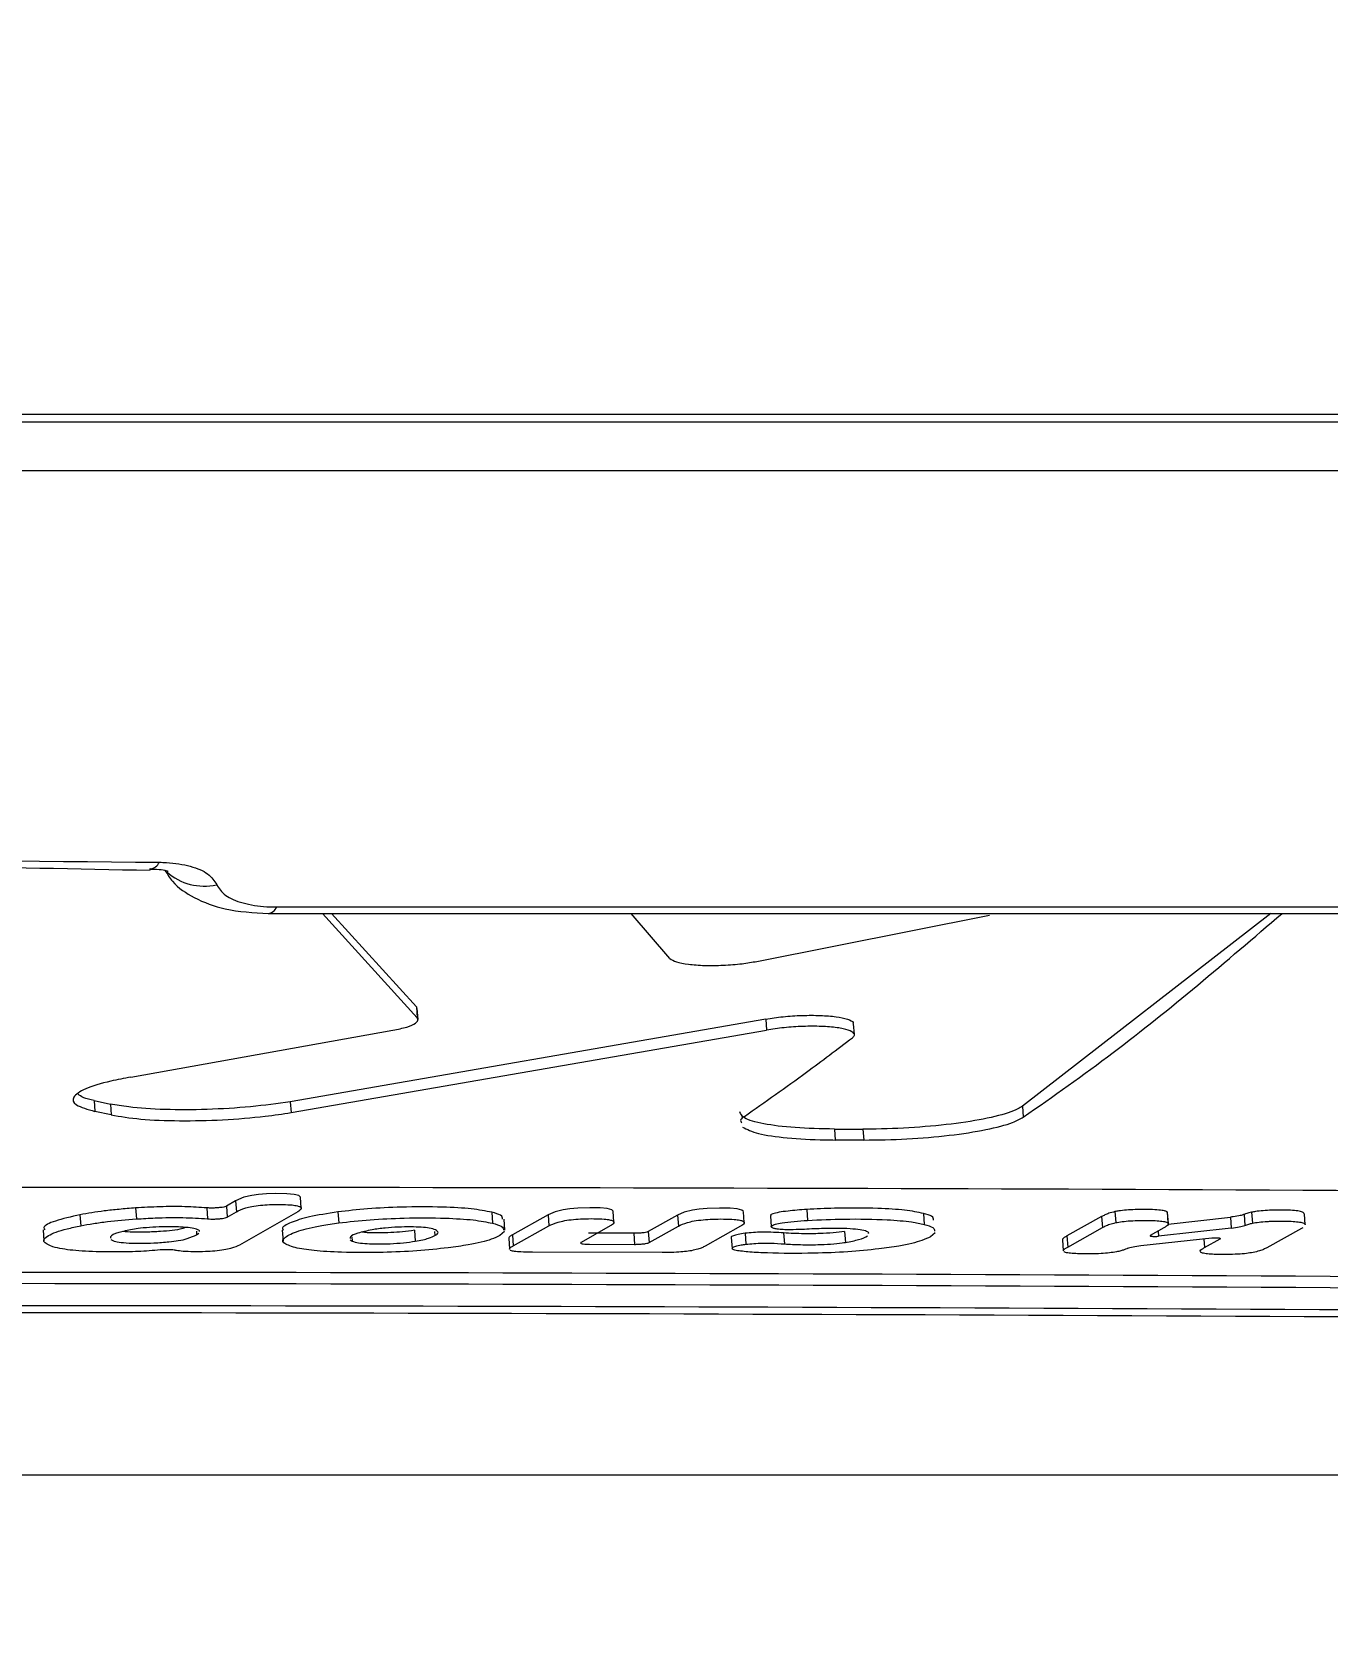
# Model space of a CAD drawing. Header units: millimetres. Extents: x -7735 to 7893, y -6545 to 6034.
# Drawn here: x 4761.28 to 4784.2, y -118.87 to -90.34 of the extents above; entities that cross this region are included whole.
import ezdxf

# ---------------------------------------------------------------- set-up
doc = ezdxf.new("R2010")
doc.units = ezdxf.units.MM
for name, color, linetype in [('DIKOM_ОБЪЕКТ', 7, 'Continuous'), ('DIKOM_РАЗМЕР_ЗОНА', 7, 'Continuous'), ('DIKOM_РАЗМЕР_ОБЪЕКТА', 7, 'Continuous')]:
    doc.layers.add(name, color=color, linetype=linetype)
doc.styles.add('style1', font='arial.ttf', dxfattribs={"width": 0.8})
doc.dimstyles.new('1-50', dxfattribs={"dimtxt": 300, "dimasz": 200, "dimexe": 100, "dimexo": 0, "dimgap": 100, "dimtad": 1, "dimtxsty": 'style1', "dimcen": 200, "dimclrd": 7, "dimclre": 7, "dimclrt": 7, "dimadec": 1, "dimazin": 2, "dimtfac": 1, "dimtmove": 0, "dimatfit": 2, "dimfxl": 0, "dimlwd": 25, "dimlwe": 18, "dimarcsym": 0})

# ---------------------------------------------------------------- blocks, each defined once
blk = doc.blocks.new('*D0')
at = {"layer": 'Defpoints', "color": 0, "transparency": 16777216}
for p in [(5893.216, 882.098), (-4595.736, 266.125), (5893.216, -5840.173)]:
    blk.add_point(p, dxfattribs=at)
at = {"layer": 'DIKOM_РАЗМЕР_ОБЪЕКТА', "color": 7, "lineweight": 18, "transparency": 16777216}
for p, q in [((5893.216, 882.098), (5893.216, -5940.173)), ((-4595.736, 266.125), (-4595.736, -5940.173))]:
    blk.add_line(p, q, dxfattribs=at)
at = {"layer": 'DIKOM_РАЗМЕР_ОБЪЕКТА', "color": 7, "lineweight": 25, "transparency": 16777216}
blk.add_line((-4395.736, -5840.173), (5693.216, -5840.173), dxfattribs=at)
at = {"layer": 'DIKOM_РАЗМЕР_ОБЪЕКТА', "color": 7, "transparency": 16777216}
for points in [[(-4395.736, -5806.84), (-4395.736, -5873.507), (-4595.736, -5840.173)], [(5693.216, -5806.84), (5693.216, -5873.507), (5893.216, -5840.173)]]:
    blk.add_solid(points, dxfattribs=at)
at = {"layer": 'DIKOM_РАЗМЕР_ОБЪЕКТА', "color": 7, "transparency": 16777216, "insert": (648.74, -5587.002), "char_height": 300, "attachment_point": 5, "style": 'style1'}
blk.add_mtext('10450', dxfattribs=at)
blk = doc.blocks.new('*D3')
at = {"layer": 'Defpoints', "color": 0, "transparency": 16777216}
for p in [(-6112.558, 266.125), (7893.216, 266.125), (7893.216, -6445.106)]:
    blk.add_point(p, dxfattribs=at)
at = {"layer": 'DIKOM_РАЗМЕР_ЗОНА', "color": 7, "lineweight": 18, "transparency": 16777216}
for p, q in [((-6112.558, 266.125), (-6112.558, -6545.106)), ((7893.216, 266.125), (7893.216, -6545.106))]:
    blk.add_line(p, q, dxfattribs=at)
at = {"layer": 'DIKOM_РАЗМЕР_ЗОНА', "color": 7, "lineweight": 25, "transparency": 16777216}
blk.add_line((-5912.558, -6445.106), (7693.216, -6445.106), dxfattribs=at)
at = {"layer": 'DIKOM_РАЗМЕР_ЗОНА', "color": 7, "transparency": 16777216}
for points in [[(-5912.558, -6411.773), (-5912.558, -6478.44), (-6112.558, -6445.106)], [(7693.216, -6411.773), (7693.216, -6478.44), (7893.216, -6445.106)]]:
    blk.add_solid(points, dxfattribs=at)
at = {"layer": 'DIKOM_РАЗМЕР_ЗОНА', "color": 7, "transparency": 16777216, "insert": (890.329, -6191.832), "char_height": 300, "attachment_point": 5, "style": 'style1'}
blk.add_mtext('13950', dxfattribs=at)

msp = doc.modelspace()

# ---------------------------------------------------------------- linework, layer by layer
at = {"layer": 'DIKOM_ОБЪЕКТ', "color": 7, "linetype": 'Continuous', "lineweight": 15}
for p, q in [((4659.227, -97.238), (4936.9, -97.238)), ((4659.485, -97.103), (4936.9, -97.103)), ((4936.899, -98.106), (4658.591, -98.106)), ((4763.364, -105.151), (4763.354, -105.151)), ((4765.602, -105.826), (4830.742, -105.826)), ((4765.452, -105.941), (4830.644, -105.941)), ((4768.086, -107.787), (4766.412, -105.941)), ((4766.573, -105.941), (4768.073, -107.594)), ((4772.561, -106.737), (4771.873, -105.941)), ((4774.098, -106.789), (4778.213, -105.969)), ((4783.192, -105.941), (4778.798, -109.354)), ((4774.257, -107.812), (4765.843, -109.273)), ((4768.073, -107.594), (4768.086, -107.787)), ((4768.103, -107.819), (4768.089, -107.626)), ((4774.257, -107.812), (4774.271, -108.005)), ((4763.023, -108.837), (4767.658, -108.009)), ((4765.857, -109.467), (4774.271, -108.005)), ((4775.824, -108.086), (4775.81, -107.893)), ((4762.37, -109.251), (4762.658, -109.314)), ((4762.37, -109.251), (4762.383, -109.445)), ((4762.671, -109.507), (4762.383, -109.445)), ((4762.658, -109.314), (4762.671, -109.507)), ((4765.843, -109.273), (4765.857, -109.467)), ((4778.798, -109.354), (4778.812, -109.548)), ((4775.473, -109.757), (4775.975, -109.758)), ((4775.473, -109.757), (4775.487, -109.951)), ((4775.975, -109.758), (4775.989, -109.952)), ((4775.989, -109.952), (4775.487, -109.951)), ((4766.036, -111.159), (4766.022, -110.965)), ((4763.103, -111.154), (4763.118, -111.349)), ((4764.367, -111.152), (4764.38, -111.346)), ((4764.875, -111.027), (4764.711, -111.123)), ((4764.711, -111.123), (4764.725, -111.318)), ((4764.725, -111.318), (4764.889, -111.222)), ((4764.875, -111.027), (4764.889, -111.222)), ((4765.973, -111.225), (4764.946, -111.81)), ((4766.685, -111.225), (4766.7, -111.419)), ((4769.407, -111.23), (4769.421, -111.424)), ((4771.57, -111.408), (4771.556, -111.213)), ((4773.874, -111.414), (4773.86, -111.22)), ((4774.982, -111.18), (4774.996, -111.374)), ((4780.435, -111.219), (4780.448, -111.413)), ((4781.361, -111.237), (4781.359, -111.223)), ((4781.359, -111.223), (4781.373, -111.417)), ((4781.381, -111.431), (4781.367, -111.237)), ((4782.854, -111.23), (4782.868, -111.424)), ((4762.121, -111.275), (4762.135, -111.469)), ((4769.639, -111.545), (4769.625, -111.35)), ((4770.403, -111.277), (4769.775, -111.629)), ((4769.789, -111.823), (4770.417, -111.471)), ((4770.403, -111.277), (4770.417, -111.471)), ((4771.505, -111.473), (4770.987, -111.765)), ((4772.696, -111.281), (4772.177, -111.573)), ((4772.191, -111.767), (4772.709, -111.476)), ((4772.696, -111.281), (4772.709, -111.476)), ((4773.81, -111.479), (4773.182, -111.831)), ((4774.339, -111.293), (4774.353, -111.488)), ((4777.047, -111.251), (4777.061, -111.445)), ((4780.199, -111.306), (4779.585, -111.65)), ((4779.599, -111.845), (4780.214, -111.501)), ((4780.199, -111.306), (4780.214, -111.501)), ((4781.301, -111.506), (4781.061, -111.642)), ((4782.493, -111.511), (4781.204, -111.655)), ((4781.373, -111.417), (4781.375, -111.432)), ((4781.376, -111.439), (4782.479, -111.316)), ((4782.479, -111.316), (4782.493, -111.511)), ((4782.721, -111.269), (4782.734, -111.463)), ((4783.738, -111.516), (4783.123, -111.86)), ((4783.76, -111.503), (4783.738, -111.516)), ((4783.801, -111.452), (4783.787, -111.258)), ((4761.467, -111.544), (4761.481, -111.737)), ((4762.669, -111.714), (4762.705, -111.732)), ((4764.181, -111.562), (4764.185, -111.627)), ((4764.185, -111.627), (4764.225, -111.598)), ((4765.7, -111.545), (4765.714, -111.74)), ((4766.9, -111.719), (4766.939, -111.742)), ((4766.933, -111.664), (4766.939, -111.742)), ((4768.04, -111.549), (4768.054, -111.743)), ((4768.397, -111.571), (4768.402, -111.644)), ((4769.633, -111.572), (4769.549, -111.644)), ((4769.707, -111.691), (4769.721, -111.886)), ((4769.775, -111.629), (4769.789, -111.823)), ((4771.919, -111.603), (4771.12, -111.602)), ((4771.134, -111.796), (4771.933, -111.798)), ((4771.919, -111.603), (4771.933, -111.798)), ((4772.177, -111.573), (4772.191, -111.767)), ((4773.646, -111.677), (4773.66, -111.871)), ((4773.891, -111.602), (4773.905, -111.797)), ((4774.572, -111.596), (4774.586, -111.791)), ((4775.651, -111.568), (4775.665, -111.763)), ((4777.255, -111.595), (4777.171, -111.664)), ((4779.505, -111.721), (4779.519, -111.915)), ((4779.585, -111.65), (4779.599, -111.845)), ((4782.147, -111.69), (4780.895, -111.827)), ((4781.198, -111.564), (4781.204, -111.655)), ((4782.01, -111.705), (4782.021, -111.855)), ((4782.021, -111.855), (4782.297, -111.703)), ((4782.296, -111.697), (4782.297, -111.703)), ((4772.42, -111.943), (4770.128, -111.938)), ((4660.843, -115.875), (4898.889, -115.875))]:
    msp.add_line(p, q, dxfattribs=at)
at = {"layer": 'DIKOM_ОБЪЕКТ', "color": 7, "linetype": 'Continuous', "lineweight": 15, "flags": 128}
for points in [[(4766.021, -110.965), (4766.022, -110.964), (4765.996, -110.936), (4765.91, -110.913), (4765.784, -110.902), (4765.589, -110.898), (4765.419, -110.903), (4765.281, -110.915), (4765.162, -110.932), (4765.022, -110.965), (4764.875, -111.027), (4764.875, -111.027)], [(4771.555, -111.214), (4771.556, -111.213), (4771.531, -111.186), (4771.449, -111.164), (4771.326, -111.153), (4771.14, -111.149), (4770.932, -111.156), (4770.791, -111.168), (4770.673, -111.186), (4770.527, -111.223), (4770.403, -111.277), (4770.403, -111.277)], [(4773.859, -111.22), (4773.86, -111.219), (4773.835, -111.192), (4773.751, -111.17), (4773.626, -111.158), (4773.435, -111.155), (4773.221, -111.161), (4773.079, -111.174), (4772.961, -111.193), (4772.814, -111.23), (4772.696, -111.281), (4772.696, -111.281)]]:
    msp.add_lwpolyline(points, dxfattribs=at)
at = {"layer": 'DIKOM_ОБЪЕКТ', "color": 7, "linetype": 'Continuous', "lineweight": 15}
for centre, radius, start, end in [((4763.336, -104.942), 0.211, 277.6433, 333.8931), ((4764.316, -104.469), 0.988, 228.1501, 283.065), ((4765.428, -105.754), 0.188, 277.5812, 337.5353)]:
    msp.add_arc(centre, radius, start, end, dxfattribs=at)
for points, knots in [([(4659.485, 629.354), (4661.513, 627.016), (4667.017, 620.672), (4675.714, 609.372), (4685.449, 595.203), (4694.771, 579.964), (4703.645, 563.748), (4712.027, 546.623), (4719.886, 528.637), (4727.198, 509.801), (4733.963, 490.165), (4740.163, 469.796), (4745.772, 448.79), (4750.761, 427.245), (4755.111, 405.221), (4758.8, 382.748), (4761.836, 359.872), (4764.214, 336.666), (4765.926, 313.24), (4766.961, 289.702), (4767.311, 266.125), (4766.961, 242.548), (4765.926, 219.01), (4764.214, 195.584), (4761.836, 172.378), (4758.8, 149.501), (4755.111, 127.028), (4750.761, 105.005), (4745.772, 83.46), (4740.163, 62.454), (4733.962, 42.085), (4727.198, 22.448), (4720.225, 4.494), (4713.136, -11.884), (4706.016, -26.803), (4698.516, -41.064), (4690.67, -54.605), (4682.551, -67.311), (4674.179, -79.147), (4666.49, -89.03), (4661.513, -94.766), (4659.485, -97.103)], [0, 0, 0, 0, 0.015653, 0.042491, 0.069412, 0.096377, 0.123342, 0.150264, 0.177101, 0.203938, 0.23086, 0.257824, 0.284789, 0.311711, 0.338548, 0.365385, 0.392306, 0.419271, 0.446235, 0.473156, 0.499993, 0.52683, 0.553752, 0.580716, 0.607681, 0.634603, 0.66144, 0.688277, 0.715198, 0.742163, 0.769127, 0.796049, 0.822886, 0.845964, 0.869165, 0.892393, 0.915621, 0.938822, 0.961584, 0.984347, 1, 1, 1, 1]), ([(4597.642, -143.228), (4598.201, -142.99), (4600.698, -141.925), (4605.095, -139.724), (4610.827, -136.619), (4616.511, -133.188), (4622.145, -129.462), (4627.723, -125.436), (4633.242, -121.116), (4638.698, -116.503), (4644.086, -111.602), (4649.402, -106.417), (4654.642, -100.951), (4659.803, -95.208), (4664.879, -89.194), (4669.868, -82.911), (4674.766, -76.367), (4679.569, -69.565), (4684.273, -62.51), (4688.874, -55.208), (4693.371, -47.665), (4697.758, -39.885), (4702.033, -31.876), (4706.193, -23.643), (4710.235, -15.192), (4714.155, -6.529), (4717.951, 2.338), (4721.619, 11.403), (4725.158, 20.66), (4728.564, 30.101), (4731.835, 39.719), (4734.969, 49.507), (4737.963, 59.458), (4740.815, 69.564), (4743.523, 79.818), (4746.084, 90.212), (4748.498, 100.738), (4750.762, 111.388), (4752.874, 122.154), (4754.833, 133.029), (4756.638, 144.003), (4758.287, 155.069), (4759.779, 166.218), (4761.112, 177.443), (4762.286, 188.734), (4763.3, 200.083), (4764.154, 211.482), (4764.845, 222.922), (4765.375, 234.394), (4765.741, 245.89), (4765.93, 256.137), (4765.956, 262.55), (4765.966, 265.124)], [0, 0, 0, 0, 0.005877, 0.026267, 0.046664, 0.067067, 0.087475, 0.107888, 0.128305, 0.148726, 0.16915, 0.189577, 0.210006, 0.230437, 0.25087, 0.271303, 0.291737, 0.312171, 0.332606, 0.35304, 0.373475, 0.393909, 0.414343, 0.434776, 0.455209, 0.475641, 0.496073, 0.516504, 0.536935, 0.557365, 0.577794, 0.598223, 0.618652, 0.63908, 0.659507, 0.679934, 0.700361, 0.720787, 0.741213, 0.761639, 0.782064, 0.802489, 0.822914, 0.843338, 0.863763, 0.884187, 0.904611, 0.925035, 0.945458, 0.965882, 0.986306, 1, 1, 1, 1]), ([(4727.071, -105.008), (4727.691, -105), (4730.795, -104.959), (4742.92, -104.842), (4754.47, -104.95), (4763.525, -105.035)], [0, 0, 0, 0, 0.051225, 0.256129, 1, 1, 1, 1]), ([(4726.91, -105.154), (4731.587, -105.096), (4742.411, -104.962), (4754.57, -104.997), (4762.061, -105.15), (4763.363, -105.176)], [0, 0, 0, 0, 0.385976, 0.893255, 1, 1, 1, 1]), ([(4763.353, -105.154), (4763.396, -105.154), (4763.506, -105.155), (4763.624, -105.176), (4763.688, -105.196), (4763.684, -105.194), (4763.682, -105.194)], [0, 0, 0, 0, 0.222879, 0.566972, 0.862996, 1, 1, 1, 1]), ([(4763.525, -105.035), (4763.567, -105.036), (4763.767, -105.042), (4764.087, -105.094), (4764.412, -105.229), (4764.497, -105.364), (4764.54, -105.431)], [0, 0, 0, 0, 0.081135, 0.390913, 0.695177, 1, 1, 1, 1]), ([(4763.625, -105.178), (4763.667, -105.246), (4763.796, -105.452), (4764.168, -105.691), (4764.717, -105.901), (4765.191, -105.925), (4765.452, -105.939)], [0, 0, 0, 0, 0.114595, 0.352037, 0.643322, 1, 1, 1, 1]), ([(4764.54, -105.431), (4764.582, -105.498), (4764.667, -105.632), (4764.991, -105.766), (4765.326, -105.821), (4765.543, -105.825), (4765.602, -105.826)], [0, 0, 0, 0, 0.2953801, 0.5903084, 0.8900134, 1, 1, 1, 1]), ([(4778.812, -109.548), (4779.343, -109.175), (4780.877, -108.098), (4782.398, -106.793), (4783.392, -105.941)], [0, 0, 0, 0, 0.346324, 1, 1, 1, 1]), ([(4772.561, -106.737), (4772.592, -106.759), (4772.654, -106.801), (4772.878, -106.843), (4773.168, -106.865), (4773.502, -106.861), (4773.829, -106.835), (4774.013, -106.804), (4774.098, -106.789)], [0, 0, 0, 0, 0.170306, 0.340975, 0.511443, 0.68168, 0.852079, 1, 1, 1, 1]), ([(4767.658, -108.009), (4767.746, -107.99), (4767.92, -107.953), (4768.073, -107.884), (4768.115, -107.827), (4768.093, -107.797), (4768.086, -107.787)], [0, 0, 0, 0, 0.2897419, 0.5799389, 0.8702478, 1, 1, 1, 1]), ([(4774.257, -107.812), (4774.356, -107.796), (4774.555, -107.765), (4774.899, -107.743), (4775.229, -107.743), (4775.514, -107.766), (4775.713, -107.81), (4775.811, -107.855), (4775.8, -107.885), (4775.797, -107.894)], [0, 0, 0, 0, 0.1570347, 0.3143001, 0.4713498, 0.6283173, 0.7853682, 0.9425139, 1, 1, 1, 1]), ([(4775.789, -108.142), (4775.804, -108.127), (4775.841, -108.089), (4775.797, -108.032), (4775.644, -107.98), (4775.397, -107.946), (4775.086, -107.934), (4774.746, -107.945), (4774.466, -107.973), (4774.321, -107.997), (4774.271, -108.005)], [0, 0, 0, 0, 0.093952, 0.233373, 0.372686, 0.511803, 0.650749, 0.789446, 0.928266, 1, 1, 1, 1]), ([(4773.877, -109.533), (4774.244, -109.276), (4774.882, -108.829), (4775.518, -108.347), (4775.789, -108.142)], [0, 0, 0, 0, 0.5741715, 1, 1, 1, 1]), ([(4763.023, -108.837), (4762.901, -108.86), (4762.572, -108.923), (4762.184, -109.046), (4761.971, -109.193), (4762.007, -109.336), (4762.256, -109.408), (4762.383, -109.445)], [0, 0, 0, 0, 0.127942, 0.342732, 0.557798, 0.773193, 1, 1, 1, 1]), ([(4762.37, -109.251), (4762.301, -109.236), (4762.163, -109.204), (4762.114, -109.161), (4762.089, -109.139)], [0, 0, 0, 0, 0.493367, 1, 1, 1, 1]), ([(4765.843, -109.273), (4765.615, -109.305), (4765.157, -109.37), (4764.365, -109.417), (4763.61, -109.419), (4763.022, -109.38), (4762.762, -109.332), (4762.658, -109.314)], [0, 0, 0, 0, 0.214485, 0.429166, 0.64326, 0.857153, 1, 1, 1, 1]), ([(4762.671, -109.507), (4762.835, -109.535), (4763.162, -109.589), (4763.872, -109.617), (4764.643, -109.6), (4765.335, -109.544), (4765.708, -109.489), (4765.857, -109.467)], [0, 0, 0, 0, 0.2142192, 0.4285293, 0.6426073, 0.8564083, 1, 1, 1, 1]), ([(4775.473, -109.757), (4775.231, -109.752), (4774.747, -109.741), (4774.194, -109.67), (4773.842, -109.572), (4773.813, -109.49), (4773.799, -109.453)], [0, 0, 0, 0, 0.259968, 0.52012, 0.780696, 1, 1, 1, 1]), ([(4773.877, -109.533), (4773.85, -109.552), (4773.796, -109.591), (4773.817, -109.628), (4773.828, -109.646)], [0, 0, 0, 0, 0.489885, 1, 1, 1, 1]), ([(4778.798, -109.354), (4778.772, -109.37), (4778.67, -109.433), (4778.343, -109.539), (4777.733, -109.651), (4776.991, -109.729), (4776.381, -109.757), (4776.053, -109.758), (4775.975, -109.758)], [0, 0, 0, 0, 0.072443, 0.28804, 0.503595, 0.718767, 0.933188, 1, 1, 1, 1]), ([(4773.845, -109.723), (4773.924, -109.763), (4774.08, -109.842), (4774.612, -109.919), (4775.121, -109.948), (4775.427, -109.95), (4775.487, -109.951)], [0, 0, 0, 0, 0.3091753, 0.6176289, 0.9250412, 1, 1, 1, 1]), ([(4775.989, -109.952), (4776.244, -109.948), (4776.754, -109.941), (4777.521, -109.874), (4778.176, -109.772), (4778.615, -109.657), (4778.756, -109.579), (4778.812, -109.548)], [0, 0, 0, 0, 0.213731, 0.427402, 0.641583, 0.85653, 1, 1, 1, 1]), ([(4687.333, -111.422), (4699.944, -111.242), (4725.166, -110.882), (4763.036, -110.734), (4800.931, -110.893), (4826.212, -111.26), (4838.853, -111.443)], [0, 0, 0, 0, 0.249963, 0.499928, 0.749964, 1, 1, 1, 1]), ([(4763.103, -111.154), (4763.005, -111.162), (4762.814, -111.177), (4762.466, -111.215), (4762.258, -111.251), (4762.121, -111.275)], [0, 0, 0, 0, 0.264426, 0.51752, 1, 1, 1, 1]), ([(4764.367, -111.152), (4764.242, -111.144), (4763.993, -111.127), (4763.541, -111.129), (4763.246, -111.146), (4763.103, -111.154)], [0, 0, 0, 0, 0.341113, 0.680651, 1, 1, 1, 1]), ([(4764.711, -111.123), (4764.704, -111.127), (4764.688, -111.134), (4764.639, -111.143), (4764.584, -111.15), (4764.523, -111.154), (4764.46, -111.156), (4764.404, -111.155), (4764.376, -111.153), (4764.367, -111.152)], [0, 0, 0, 0, 0.149605, 0.316137, 0.48164, 0.586407, 0.750226, 0.913203, 1, 1, 1, 1]), ([(4764.889, -111.222), (4764.933, -111.199), (4764.996, -111.167), (4765.158, -111.127), (4765.305, -111.106), (4765.485, -111.093), (4765.669, -111.091), (4765.837, -111.096), (4765.955, -111.111), (4766.028, -111.134), (4766.049, -111.173), (4766.002, -111.205), (4765.973, -111.225)], [0, 0, 0, 0, 0.190425, 0.269776, 0.350142, 0.420544, 0.504519, 0.593155, 0.660625, 0.728052, 0.834715, 1, 1, 1, 1]), ([(4766.685, -111.225), (4766.504, -111.253), (4766.143, -111.309), (4765.837, -111.414), (4765.676, -111.495), (4765.714, -111.536), (4765.72, -111.543)], [0, 0, 0, 0, 0.300618, 0.60073, 0.928792, 1, 1, 1, 1]), ([(4769.407, -111.23), (4769.297, -111.208), (4769.078, -111.165), (4768.505, -111.133), (4767.864, -111.133), (4767.206, -111.164), (4766.856, -111.205), (4766.685, -111.225)], [0, 0, 0, 0, 0.19468, 0.389808, 0.6284, 0.818386, 1, 1, 1, 1]), ([(4769.598, -111.353), (4769.598, -111.329), (4769.598, -111.284), (4769.469, -111.247), (4769.407, -111.23)], [0, 0, 0, 0, 0.520519, 1, 1, 1, 1]), ([(4774.982, -111.18), (4774.868, -111.188), (4774.691, -111.202), (4774.483, -111.23), (4774.378, -111.257), (4774.336, -111.279), (4774.344, -111.29), (4774.346, -111.293)], [0, 0, 0, 0, 0.363229, 0.56288, 0.764085, 0.934617, 1, 1, 1, 1]), ([(4777.047, -111.251), (4776.946, -111.23), (4776.744, -111.188), (4776.186, -111.155), (4775.575, -111.151), (4775.145, -111.172), (4774.982, -111.18)], [0, 0, 0, 0, 0.236085, 0.472496, 0.800181, 1, 1, 1, 1]), ([(4780.435, -111.219), (4780.397, -111.228), (4780.322, -111.247), (4780.254, -111.277), (4780.218, -111.297), (4780.199, -111.306)], [0, 0, 0, 0, 0.3426676, 0.6697191, 1, 1, 1, 1]), ([(4781.359, -111.223), (4781.346, -111.216), (4781.32, -111.203), (4781.213, -111.188), (4781.034, -111.179), (4780.832, -111.18), (4780.637, -111.19), (4780.514, -111.204), (4780.457, -111.215), (4780.435, -111.219)], [0, 0, 0, 0, 0.129942, 0.260305, 0.415238, 0.653899, 0.785606, 0.918021, 1, 1, 1, 1]), ([(4782.854, -111.23), (4782.838, -111.233), (4782.805, -111.241), (4782.761, -111.254), (4782.735, -111.263), (4782.721, -111.269)], [0, 0, 0, 0, 0.298263, 0.596446, 1, 1, 1, 1]), ([(4783.785, -111.258), (4783.782, -111.249), (4783.776, -111.232), (4783.706, -111.21), (4783.579, -111.195), (4783.405, -111.19), (4783.224, -111.192), (4783.054, -111.201), (4782.933, -111.215), (4782.875, -111.226), (4782.854, -111.23)], [0, 0, 0, 0, 0.140254, 0.268639, 0.397518, 0.544571, 0.696509, 0.81264, 0.929673, 1, 1, 1, 1]), ([(4761.641, -111.842), (4761.571, -111.812), (4761.431, -111.751), (4761.54, -111.638), (4761.788, -111.541), (4762.051, -111.487), (4762.135, -111.469)], [0, 0, 0, 0, 0.2745466, 0.5483831, 0.8558527, 1, 1, 1, 1]), ([(4762.121, -111.275), (4761.964, -111.311), (4761.65, -111.383), (4761.46, -111.479), (4761.489, -111.528), (4761.497, -111.541)], [0, 0, 0, 0, 0.420275, 0.839098, 1, 1, 1, 1]), ([(4762.135, -111.469), (4762.207, -111.456), (4762.351, -111.43), (4762.671, -111.385), (4762.943, -111.363), (4763.118, -111.349)], [0, 0, 0, 0, 0.264314, 0.52607, 1, 1, 1, 1]), ([(4763.049, -111.534), (4762.963, -111.552), (4762.77, -111.592), (4762.649, -111.648), (4762.662, -111.679), (4762.665, -111.687)], [0, 0, 0, 0, 0.371176, 0.83718, 1, 1, 1, 1]), ([(4763.987, -111.499), (4763.968, -111.507), (4763.924, -111.527), (4763.758, -111.553), (4763.537, -111.573), (4763.292, -111.584), (4763.057, -111.585), (4762.935, -111.577), (4762.88, -111.573)], [0, 0, 0, 0, 0.128026, 0.2973, 0.466094, 0.656625, 0.845553, 1, 1, 1, 1]), ([(4764.183, -111.531), (4764.151, -111.522), (4764.085, -111.504), (4763.889, -111.489), (4763.655, -111.485), (4763.406, -111.493), (4763.2, -111.511), (4763.094, -111.527), (4763.049, -111.534)], [0, 0, 0, 0, 0.167003, 0.334427, 0.538215, 0.705219, 0.873162, 1, 1, 1, 1]), ([(4763.118, -111.349), (4763.228, -111.342), (4763.503, -111.325), (4763.961, -111.319), (4764.239, -111.337), (4764.38, -111.346)], [0, 0, 0, 0, 0.24786, 0.61668, 1, 1, 1, 1]), ([(4764.235, -111.572), (4764.236, -111.572), (4764.242, -111.556), (4764.212, -111.543), (4764.183, -111.531)], [0, 0, 0, 0, 0.059592, 1, 1, 1, 1]), ([(4764.38, -111.346), (4764.399, -111.348), (4764.437, -111.351), (4764.507, -111.35), (4764.578, -111.346), (4764.643, -111.339), (4764.695, -111.33), (4764.717, -111.322), (4764.725, -111.318), (4764.725, -111.318)], [0, 0, 0, 0, 0.1631331, 0.3269283, 0.4913528, 0.6547698, 0.8202284, 0.9856342, 1, 1, 1, 1]), ([(4765.928, -111.856), (4765.845, -111.829), (4765.678, -111.774), (4765.731, -111.669), (4765.951, -111.564), (4766.31, -111.476), (4766.597, -111.434), (4766.7, -111.419)], [0, 0, 0, 0, 0.216279, 0.432256, 0.667468, 0.880986, 1, 1, 1, 1]), ([(4766.7, -111.419), (4766.88, -111.398), (4767.242, -111.356), (4767.914, -111.327), (4768.551, -111.328), (4769.106, -111.361), (4769.316, -111.403), (4769.421, -111.424)], [0, 0, 0, 0, 0.19148, 0.383497, 0.622621, 0.812926, 1, 1, 1, 1]), ([(4768.413, -111.542), (4768.382, -111.531), (4768.326, -111.512), (4768.163, -111.494), (4767.97, -111.488), (4767.749, -111.491), (4767.5, -111.508), (4767.364, -111.529), (4767.291, -111.54)], [0, 0, 0, 0, 0.185743, 0.33221, 0.478563, 0.635034, 0.80262, 1, 1, 1, 1]), ([(4769.421, -111.424), (4769.482, -111.442), (4769.61, -111.478), (4769.615, -111.523), (4769.617, -111.547)], [0, 0, 0, 0, 0.47368, 1, 1, 1, 1]), ([(4770.417, -111.471), (4770.462, -111.449), (4770.526, -111.417), (4770.691, -111.378), (4770.843, -111.356), (4771.029, -111.344), (4771.219, -111.342), (4771.39, -111.348), (4771.501, -111.363), (4771.567, -111.387), (4771.579, -111.424), (4771.532, -111.455), (4771.505, -111.473)], [0, 0, 0, 0, 0.191495, 0.272831, 0.355047, 0.427081, 0.513717, 0.604735, 0.669849, 0.73467, 0.845905, 1, 1, 1, 1]), ([(4772.709, -111.476), (4772.754, -111.454), (4772.818, -111.422), (4772.982, -111.383), (4773.136, -111.362), (4773.323, -111.35), (4773.515, -111.348), (4773.688, -111.354), (4773.803, -111.369), (4773.871, -111.392), (4773.884, -111.43), (4773.837, -111.461), (4773.81, -111.479)], [0, 0, 0, 0, 0.188814, 0.270292, 0.35279, 0.424688, 0.511962, 0.603925, 0.6699, 0.735704, 0.845881, 1, 1, 1, 1]), ([(4774.401, -111.517), (4774.381, -111.509), (4774.351, -111.498), (4774.352, -111.481), (4774.369, -111.464), (4774.42, -111.442), (4774.556, -111.415), (4774.756, -111.392), (4774.916, -111.38), (4774.996, -111.374)], [0, 0, 0, 0, 0.146806, 0.219429, 0.291958, 0.438498, 0.58316, 0.791087, 1, 1, 1, 1]), ([(4775.025, -111.528), (4774.968, -111.531), (4774.836, -111.538), (4774.652, -111.541), (4774.504, -111.535), (4774.434, -111.525), (4774.408, -111.518), (4774.401, -111.517)], [0, 0, 0, 0, 0.2380194, 0.5595982, 0.7485718, 0.9380869, 1, 1, 1, 1]), ([(4774.996, -111.374), (4775.214, -111.364), (4775.701, -111.343), (4776.354, -111.354), (4776.827, -111.394), (4776.991, -111.43), (4777.061, -111.445)], [0, 0, 0, 0, 0.2667067, 0.5958883, 0.8289661, 1, 1, 1, 1]), ([(4776.019, -111.561), (4775.979, -111.552), (4775.901, -111.533), (4775.673, -111.517), (4775.373, -111.513), (4775.142, -111.523), (4775.025, -111.528)], [0, 0, 0, 0, 0.208334, 0.416909, 0.703152, 1, 1, 1, 1]), ([(4777.222, -111.369), (4777.223, -111.346), (4777.225, -111.303), (4777.104, -111.267), (4777.047, -111.251)], [0, 0, 0, 0, 0.53469, 1, 1, 1, 1]), ([(4777.061, -111.445), (4777.121, -111.463), (4777.242, -111.498), (4777.241, -111.542), (4777.241, -111.563)], [0, 0, 0, 0, 0.498485, 1, 1, 1, 1]), ([(4780.214, -111.501), (4780.232, -111.491), (4780.269, -111.471), (4780.338, -111.441), (4780.411, -111.423), (4780.448, -111.413)], [0, 0, 0, 0, 0.338108, 0.665293, 1, 1, 1, 1]), ([(4780.448, -111.413), (4780.484, -111.407), (4780.557, -111.394), (4780.713, -111.38), (4780.918, -111.373), (4781.116, -111.375), (4781.273, -111.387), (4781.347, -111.402), (4781.366, -111.413), (4781.373, -111.417)], [0, 0, 0, 0, 0.129488, 0.259765, 0.415052, 0.654118, 0.785592, 0.917769, 1, 1, 1, 1]), ([(4781.377, -111.447), (4781.368, -111.457), (4781.351, -111.476), (4781.318, -111.496), (4781.301, -111.506)], [0, 0, 0, 0, 0.497682, 1, 1, 1, 1]), ([(4782.721, -111.269), (4782.718, -111.27), (4782.7, -111.277), (4782.645, -111.292), (4782.561, -111.307), (4782.494, -111.314), (4782.479, -111.316)], [0, 0, 0, 0, 0.055633, 0.366469, 0.853944, 1, 1, 1, 1]), ([(4782.493, -111.511), (4782.544, -111.504), (4782.647, -111.491), (4782.705, -111.472), (4782.734, -111.463)], [0, 0, 0, 0, 0.488702, 1, 1, 1, 1]), ([(4782.734, -111.463), (4782.745, -111.459), (4782.767, -111.451), (4782.809, -111.438), (4782.846, -111.429), (4782.868, -111.424)], [0, 0, 0, 0, 0.2983242, 0.5965999, 1, 1, 1, 1]), ([(4782.868, -111.424), (4782.905, -111.417), (4782.978, -111.404), (4783.107, -111.393), (4783.226, -111.387), (4783.372, -111.385), (4783.537, -111.387), (4783.684, -111.399), (4783.771, -111.419), (4783.808, -111.438), (4783.797, -111.45), (4783.795, -111.453)], [0, 0, 0, 0, 0.115964, 0.232147, 0.299855, 0.388487, 0.566845, 0.686925, 0.807311, 0.966285, 1, 1, 1, 1]), ([(4762.705, -111.732), (4762.735, -111.741), (4762.797, -111.76), (4762.975, -111.776), (4763.193, -111.779), (4763.439, -111.774), (4763.677, -111.757), (4763.887, -111.731), (4764.065, -111.687), (4764.138, -111.65), (4764.185, -111.627)], [0, 0, 0, 0, 0.111974, 0.224908, 0.322154, 0.438301, 0.56557, 0.657413, 0.77879, 1, 1, 1, 1]), ([(4764.946, -111.81), (4764.903, -111.83), (4764.839, -111.861), (4764.673, -111.897), (4764.517, -111.917), (4764.326, -111.929), (4764.128, -111.931), (4763.945, -111.924), (4763.851, -111.912), (4763.814, -111.904), (4763.807, -111.902)], [0, 0, 0, 0, 0.26187, 0.378547, 0.496345, 0.598441, 0.727779, 0.860059, 0.97235, 1, 1, 1, 1]), ([(4767.291, -111.54), (4767.2, -111.56), (4767.018, -111.598), (4766.897, -111.654), (4766.901, -111.685), (4766.903, -111.697)], [0, 0, 0, 0, 0.391465, 0.780335, 1, 1, 1, 1]), ([(4766.939, -111.742), (4766.971, -111.752), (4767.028, -111.77), (4767.194, -111.787), (4767.39, -111.792), (4767.615, -111.788), (4767.856, -111.772), (4767.987, -111.753), (4768.054, -111.743)], [0, 0, 0, 0, 0.184963, 0.3347361, 0.4838932, 0.6454439, 0.8198456, 1, 1, 1, 1]), ([(4768.04, -111.549), (4767.972, -111.559), (4767.848, -111.577), (4767.622, -111.593), (4767.407, -111.597), (4767.221, -111.595), (4767.14, -111.586), (4767.112, -111.582)], [0, 0, 0, 0, 0.24727, 0.451341, 0.654757, 0.878947, 1, 1, 1, 1]), ([(4768.054, -111.743), (4768.1, -111.735), (4768.191, -111.718), (4768.316, -111.685), (4768.369, -111.66), (4768.402, -111.644)], [0, 0, 0, 0, 0.278793, 0.553836, 1, 1, 1, 1]), ([(4768.402, -111.644), (4768.417, -111.635), (4768.447, -111.615), (4768.467, -111.58), (4768.434, -111.556), (4768.413, -111.542)], [0, 0, 0, 0, 0.273222, 0.546609, 1, 1, 1, 1]), ([(4769.549, -111.644), (4769.504, -111.666), (4769.385, -111.723), (4769.073, -111.799), (4768.758, -111.843), (4768.635, -111.859)], [0, 0, 0, 0, 0.272838, 0.718057, 1, 1, 1, 1]), ([(4769.775, -111.629), (4769.76, -111.638), (4769.731, -111.656), (4769.704, -111.677), (4769.711, -111.688), (4769.712, -111.691)], [0, 0, 0, 0, 0.428955, 0.852755, 1, 1, 1, 1]), ([(4770.987, -111.765), (4770.985, -111.766), (4770.978, -111.771), (4770.979, -111.778), (4771.003, -111.787), (4771.05, -111.793), (4771.097, -111.796), (4771.127, -111.796), (4771.134, -111.796)], [0, 0, 0, 0, 0.070515, 0.28699, 0.503257, 0.718797, 0.933027, 1, 1, 1, 1]), ([(4772.177, -111.573), (4772.169, -111.576), (4772.153, -111.583), (4772.11, -111.591), (4772.056, -111.597), (4771.995, -111.602), (4771.945, -111.603), (4771.921, -111.603), (4771.919, -111.603)], [0, 0, 0, 0, 0.200496, 0.417266, 0.554383, 0.767461, 0.98203, 1, 1, 1, 1]), ([(4771.933, -111.798), (4771.956, -111.798), (4772.002, -111.797), (4772.072, -111.792), (4772.132, -111.784), (4772.173, -111.776), (4772.186, -111.77), (4772.191, -111.767)], [0, 0, 0, 0, 0.212236, 0.425092, 0.638571, 0.8541, 1, 1, 1, 1]), ([(4773.891, -111.602), (4773.846, -111.608), (4773.757, -111.621), (4773.675, -111.646), (4773.635, -111.666), (4773.648, -111.676), (4773.649, -111.676)], [0, 0, 0, 0, 0.298445, 0.597449, 0.972893, 1, 1, 1, 1]), ([(4773.975, -111.935), (4773.884, -111.926), (4773.745, -111.914), (4773.657, -111.884), (4773.659, -111.857), (4773.713, -111.831), (4773.804, -111.81), (4773.877, -111.8), (4773.905, -111.797)], [0, 0, 0, 0, 0.307177, 0.46528, 0.623776, 0.779357, 0.9147, 1, 1, 1, 1]), ([(4774.572, -111.596), (4774.514, -111.592), (4774.398, -111.584), (4774.213, -111.581), (4774.032, -111.587), (4773.939, -111.597), (4773.891, -111.602)], [0, 0, 0, 0, 0.290642, 0.584483, 0.786361, 1, 1, 1, 1]), ([(4773.905, -111.797), (4773.95, -111.792), (4774.041, -111.782), (4774.196, -111.776), (4774.388, -111.777), (4774.507, -111.785), (4774.586, -111.791)], [0, 0, 0, 0, 0.202488, 0.40566, 0.606803, 1, 1, 1, 1]), ([(4775.651, -111.568), (4775.586, -111.577), (4775.454, -111.595), (4775.197, -111.61), (4774.959, -111.611), (4774.743, -111.607), (4774.63, -111.6), (4774.572, -111.596)], [0, 0, 0, 0, 0.2022, 0.405951, 0.646738, 0.820607, 1, 1, 1, 1]), ([(4774.586, -111.791), (4774.679, -111.796), (4774.86, -111.806), (4775.148, -111.806), (4775.407, -111.794), (4775.569, -111.777), (4775.647, -111.766), (4775.665, -111.763)], [0, 0, 0, 0, 0.283055, 0.551608, 0.74576, 0.940686, 1, 1, 1, 1]), ([(4775.665, -111.763), (4775.751, -111.747), (4775.947, -111.711), (4776.018, -111.669), (4776.057, -111.645)], [0, 0, 0, 0, 0.435786, 1, 1, 1, 1]), ([(4776.071, -111.607), (4776.075, -111.602), (4776.086, -111.585), (4776.046, -111.571), (4776.019, -111.561)], [0, 0, 0, 0, 0.307618, 1, 1, 1, 1]), ([(4777.171, -111.664), (4777.124, -111.686), (4777.005, -111.744), (4776.696, -111.82), (4776.38, -111.863), (4776.258, -111.879)], [0, 0, 0, 0, 0.280358, 0.724523, 1, 1, 1, 1]), ([(4779.585, -111.65), (4779.569, -111.66), (4779.537, -111.679), (4779.505, -111.702), (4779.51, -111.716), (4779.511, -111.72)], [0, 0, 0, 0, 0.406866, 0.801125, 1, 1, 1, 1]), ([(4781.061, -111.642), (4781.06, -111.642), (4781.056, -111.644), (4781.056, -111.648), (4781.068, -111.653), (4781.091, -111.656), (4781.121, -111.658), (4781.156, -111.658), (4781.185, -111.656), (4781.2, -111.655), (4781.204, -111.655)], [0, 0, 0, 0, 0.04327, 0.194573, 0.345631, 0.495128, 0.644698, 0.793482, 0.941823, 1, 1, 1, 1]), ([(4782.297, -111.703), (4782.297, -111.702), (4782.301, -111.7), (4782.301, -111.696), (4782.289, -111.691), (4782.267, -111.688), (4782.237, -111.686), (4782.202, -111.686), (4782.171, -111.688), (4782.153, -111.69), (4782.147, -111.69)], [0, 0, 0, 0, 0.038011, 0.184909, 0.331632, 0.477792, 0.622116, 0.767134, 0.911273, 1, 1, 1, 1]), ([(4763.542, -111.898), (4763.412, -111.908), (4763.154, -111.928), (4762.688, -111.936), (4762.202, -111.926), (4761.83, -111.889), (4761.694, -111.855), (4761.641, -111.842)], [0, 0, 0, 0, 0.172477, 0.343999, 0.597358, 0.845515, 1, 1, 1, 1]), ([(4763.807, -111.902), (4763.795, -111.9), (4763.769, -111.895), (4763.708, -111.892), (4763.639, -111.892), (4763.582, -111.895), (4763.551, -111.898), (4763.542, -111.898)], [0, 0, 0, 0, 0.226355, 0.454315, 0.680195, 0.90742, 1, 1, 1, 1]), ([(4768.635, -111.859), (4768.456, -111.879), (4768.096, -111.918), (4767.423, -111.946), (4766.789, -111.944), (4766.236, -111.915), (4766.03, -111.876), (4765.928, -111.856)], [0, 0, 0, 0, 0.191706, 0.383855, 0.627437, 0.816188, 1, 1, 1, 1]), ([(4769.726, -111.885), (4769.724, -111.882), (4769.718, -111.871), (4769.745, -111.85), (4769.774, -111.832), (4769.789, -111.823)], [0, 0, 0, 0, 0.144723, 0.569726, 1, 1, 1, 1]), ([(4770.128, -111.938), (4770.055, -111.937), (4769.936, -111.936), (4769.805, -111.924), (4769.752, -111.912), (4769.737, -111.904), (4769.734, -111.902)], [0, 0, 0, 0, 0.405834, 0.665813, 0.926573, 1, 1, 1, 1]), ([(4772.941, -111.91), (4772.902, -111.916), (4772.826, -111.928), (4772.662, -111.94), (4772.524, -111.943), (4772.44, -111.943), (4772.42, -111.943)], [0, 0, 0, 0, 0.26589, 0.531775, 0.888953, 1, 1, 1, 1]), ([(4773.182, -111.831), (4773.165, -111.84), (4773.129, -111.858), (4773.058, -111.885), (4772.98, -111.902), (4772.941, -111.91)], [0, 0, 0, 0, 0.327428, 0.658111, 1, 1, 1, 1]), ([(4776.258, -111.879), (4776.078, -111.898), (4775.717, -111.935), (4775.018, -111.961), (4774.417, -111.96), (4774.077, -111.941), (4773.975, -111.935)], [0, 0, 0, 0, 0.24699, 0.49393, 0.849246, 1, 1, 1, 1]), ([(4779.526, -111.915), (4779.524, -111.91), (4779.519, -111.896), (4779.552, -111.873), (4779.583, -111.854), (4779.599, -111.845)], [0, 0, 0, 0, 0.206909, 0.601766, 1, 1, 1, 1]), ([(4780.46, -111.931), (4780.422, -111.937), (4780.344, -111.95), (4780.179, -111.963), (4779.97, -111.969), (4779.77, -111.966), (4779.618, -111.955), (4779.551, -111.941), (4779.534, -111.932), (4779.528, -111.928)], [0, 0, 0, 0, 0.135551, 0.27132, 0.435844, 0.673298, 0.802899, 0.933203, 1, 1, 1, 1]), ([(4780.643, -111.877), (4780.629, -111.883), (4780.599, -111.895), (4780.542, -111.913), (4780.488, -111.925), (4780.46, -111.931)], [0, 0, 0, 0, 0.309887, 0.651391, 1, 1, 1, 1]), ([(4780.895, -111.827), (4780.846, -111.834), (4780.746, -111.846), (4780.673, -111.865), (4780.647, -111.875), (4780.643, -111.877)], [0, 0, 0, 0, 0.451076, 0.903469, 1, 1, 1, 1]), ([(4781.948, -111.925), (4781.946, -111.92), (4781.941, -111.907), (4781.973, -111.883), (4782.005, -111.864), (4782.021, -111.855)], [0, 0, 0, 0, 0.206468, 0.601403, 1, 1, 1, 1]), ([(4782.883, -111.942), (4782.844, -111.948), (4782.766, -111.961), (4782.601, -111.973), (4782.392, -111.979), (4782.192, -111.977), (4782.04, -111.965), (4781.974, -111.952), (4781.956, -111.942), (4781.95, -111.939)], [0, 0, 0, 0, 0.135602, 0.271343, 0.435856, 0.673302, 0.802899, 0.933156, 1, 1, 1, 1]), ([(4783.123, -111.86), (4783.105, -111.869), (4783.068, -111.887), (4782.997, -111.915), (4782.921, -111.933), (4782.883, -111.942)], [0, 0, 0, 0, 0.328919, 0.660186, 1, 1, 1, 1]), ([(4837.926, -112.848), (4811.894, -112.572), (4759.825, -112.019), (4707.835, -112.563), (4681.837, -112.835)], [0, 0, 0, 0, 0.499952, 1, 1, 1, 1]), ([(4681.851, -113.03), (4707.844, -112.758), (4759.834, -112.213), (4811.903, -112.767), (4837.94, -113.043)], [0, 0, 0, 0, 0.4999535, 1, 1, 1, 1]), ([(4681.046, -113.385), (4707.041, -113.131), (4759.034, -112.621), (4811.1, -113.139), (4837.136, -113.398)], [0, 0, 0, 0, 0.499959, 1, 1, 1, 1]), ([(4680.778, -113.498), (4706.773, -113.25), (4758.767, -112.752), (4810.832, -113.258), (4836.867, -113.511)], [0, 0, 0, 0, 0.4999597, 1, 1, 1, 1])]:
    msp.add_open_spline(points, degree=3, knots=knots, dxfattribs=at)

# ---------------------------------------------------------------- dimensions: what is measured, and where the dimension line sits
at = {"layer": 'DIKOM_РАЗМЕР_ЗОНА'}
dim = msp.add_linear_dim(base=(7893.216, -6445.106), p1=(-6112.558, 266.125), p2=(7893.216, 266.125), text='13950', dimstyle='1-50', dxfattribs=at)
dim.commit()
dim.dimension.update_dxf_attribs({"geometry": '*D3', "text_midpoint": (890.329, -6445.106), "dimtype": 160})
at = {"layer": 'DIKOM_РАЗМЕР_ОБЪЕКТА'}
dim = msp.add_linear_dim(base=(5893.216, -5840.173), p1=(-4595.736, 266.125), p2=(5893.216, 882.098), text='10450', dimstyle='1-50', dxfattribs=at)
dim.commit()
dim.dimension.update_dxf_attribs({"geometry": '*D0', "text_midpoint": (648.74, -5840.173), "dimtype": 160})

doc.saveas('drawing.dxf')
